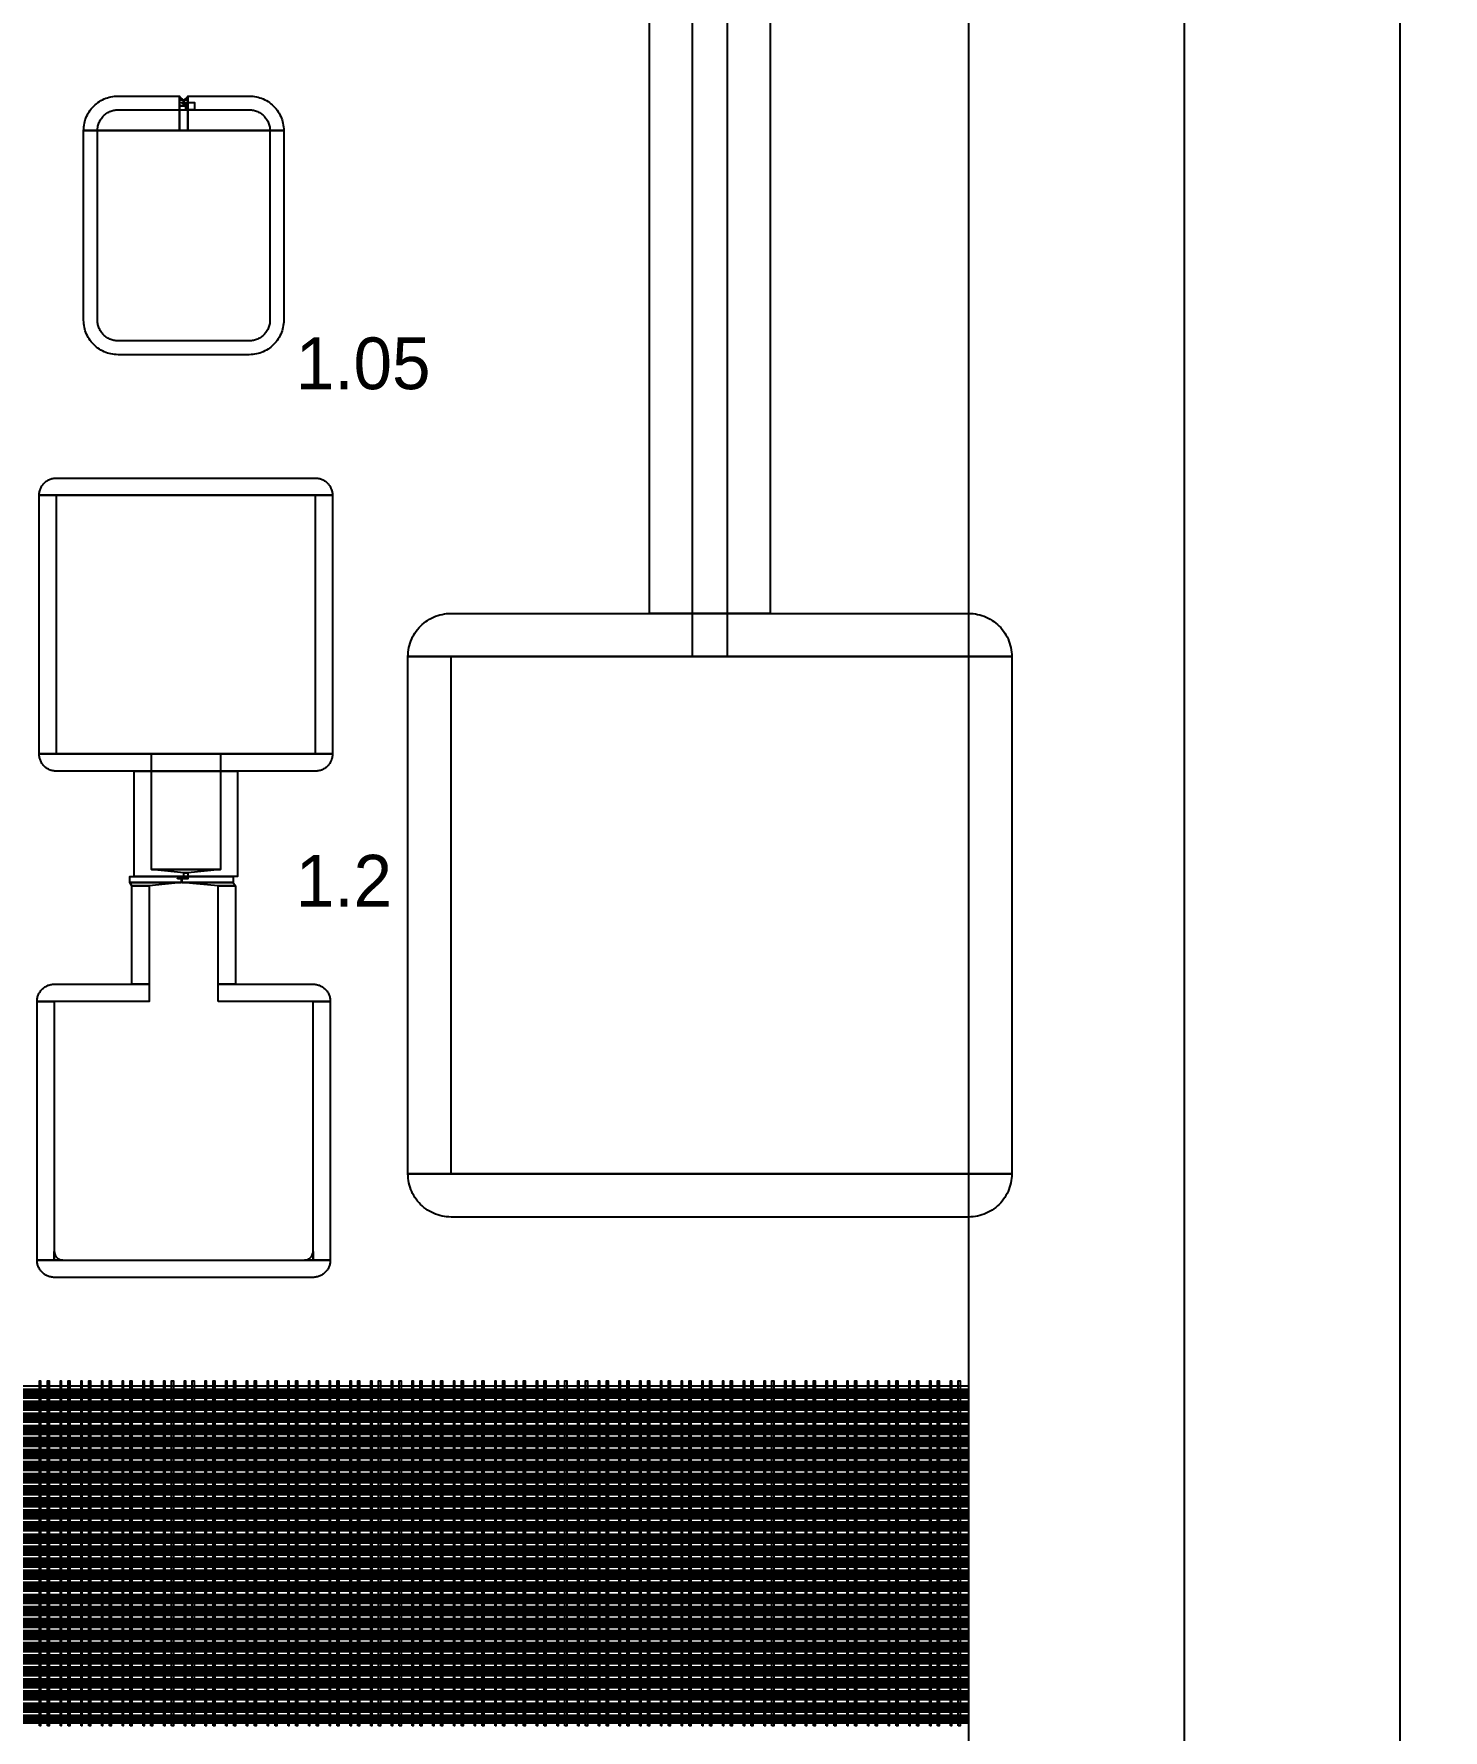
# Model space of a CAD drawing. Extents: x -50000 to 50000, y -50000 to 50000.
# Drawn here: x -37684 to -36050, y -12795 to -10828 of the extents above; entities that cross this region are included whole.
import ezdxf

# ---------------------------------------------------------------- set-up
doc = ezdxf.new("R2010")
doc.units = 0
for name, color, linetype in [('BASEMETAL', 3, 'CONTINUOUS'), ('FRAME', 14, 'CONTINUOUS'), ('MARKERS', 8, 'CONTINUOUS'), ('SECONDLAYER', 7, 'CONTINUOUS'), ('XOR3', 15, 'CONTINUOUS')]:
    doc.layers.add(name, color=color, linetype=linetype)

# ---------------------------------------------------------------- blocks, each defined once
blk = doc.blocks.new('CHIP_JARRAY')
at = {"layer": 'BASEMETAL'}
for points in [[(6130, 2800), (6130, 4200), (6270, 4200), (6270, 2800)], [(5474, 3360), (5474.055, 3362.093), (5474.219, 3364.181), (5474.492, 3366.257), (5474.874, 3368.316), (5475.363, 3370.353), (5475.958, 3372.361), (5476.657, 3374.335), (5477.458, 3376.269), (5478.36, 3378.16), (5479.359, 3380), (5480.453, 3381.786), (5481.639, 3383.511), (5482.914, 3385.173), (5484.274, 3386.765), (5485.716, 3388.284), (5487.235, 3389.726), (5488.827, 3391.086), (5490.489, 3392.361), (5492.214, 3393.547), (5494, 3394.641), (5495.84, 3395.64), (5497.731, 3396.542), (5499.665, 3397.343), (5501.639, 3398.042), (5503.647, 3398.637), (5505.684, 3399.126), (5507.743, 3399.508), (5509.819, 3399.781), (5511.907, 3399.945), (5514, 3400), (5585, 3400), (5585, 3360)], [(5585, 3395.5), (5585, 3399.5), (5589.475, 3395.5)], [(5585, 3388.5), (5585, 3395.5), (5589.475, 3395.5), (5589.475, 3388.5)], [(5585, 3360), (5585, 3388.5), (5595, 3388.5), (5595, 3360)], [(5590.525, 3395.5), (5595, 3399.5), (5595, 3395.5)], [(5590.525, 3388.5), (5590.525, 3395.5), (5595, 3395.5), (5595, 3388.5)], [(5595, 3360), (5595, 3400), (5666, 3400), (5668.093, 3399.945), (5670.181, 3399.781), (5672.257, 3399.508), (5674.316, 3399.126), (5676.353, 3398.637), (5678.361, 3398.042), (5680.335, 3397.343), (5682.269, 3396.542), (5684.16, 3395.64), (5686, 3394.641), (5687.786, 3393.547), (5689.511, 3392.361), (5691.173, 3391.086), (5692.765, 3389.726), (5694.284, 3388.284), (5695.726, 3386.765), (5697.086, 3385.173), (5698.361, 3383.511), (5699.547, 3381.786), (5700.641, 3380), (5701.64, 3378.16), (5702.542, 3376.269), (5703.343, 3374.335), (5704.042, 3372.361), (5704.637, 3370.353), (5705.126, 3368.316), (5705.508, 3366.257), (5705.781, 3364.181), (5705.945, 3362.093), (5706, 3360)], [(5514, 3100), (5511.907, 3100.055), (5509.819, 3100.219), (5507.743, 3100.492), (5505.684, 3100.874), (5503.647, 3101.363), (5501.639, 3101.958), (5499.665, 3102.657), (5497.731, 3103.458), (5495.84, 3104.36), (5494, 3105.359), (5492.214, 3106.453), (5490.489, 3107.639), (5488.827, 3108.914), (5487.235, 3110.274), (5485.716, 3111.716), (5484.274, 3113.235), (5482.914, 3114.827), (5481.639, 3116.489), (5480.453, 3118.214), (5479.359, 3120), (5478.36, 3121.84), (5477.458, 3123.731), (5476.657, 3125.665), (5475.958, 3127.639), (5475.363, 3129.647), (5474.874, 3131.684), (5474.492, 3133.743), (5474.219, 3135.819), (5474.055, 3137.907), (5474, 3140), (5474, 3360), (5706, 3360), (5706, 3140), (5705.945, 3137.907), (5705.781, 3135.819), (5705.508, 3133.743), (5705.126, 3131.684), (5704.637, 3129.647), (5704.042, 3127.639), (5703.343, 3125.665), (5702.542, 3123.731), (5701.64, 3121.84), (5700.641, 3120), (5699.547, 3118.214), (5698.361, 3116.489), (5697.086, 3114.827), (5695.726, 3113.235), (5694.284, 3111.716), (5692.765, 3110.274), (5691.173, 3108.914), (5689.511, 3107.639), (5687.786, 3106.453), (5686, 3105.359), (5684.16, 3104.36), (5682.269, 3103.458), (5680.335, 3102.657), (5678.361, 3101.958), (5676.353, 3101.363), (5674.316, 3100.874), (5672.257, 3100.492), (5670.181, 3100.219), (5668.093, 3100.055), (5666, 3100)], [(5422.5, 2937), (5422.527, 2938.047), (5422.61, 2939.091), (5422.746, 2940.129), (5422.937, 2941.158), (5423.181, 2942.176), (5423.479, 2943.18), (5423.828, 2944.167), (5424.229, 2945.135), (5424.68, 2946.08), (5425.179, 2947), (5425.727, 2947.893), (5426.32, 2948.756), (5426.957, 2949.586), (5427.637, 2950.383), (5428.358, 2951.142), (5429.117, 2951.863), (5429.914, 2952.543), (5430.744, 2953.18), (5431.607, 2953.773), (5432.5, 2954.321), (5433.42, 2954.82), (5434.365, 2955.271), (5435.333, 2955.672), (5436.32, 2956.021), (5437.324, 2956.319), (5438.342, 2956.563), (5439.371, 2956.754), (5440.409, 2956.89), (5441.453, 2956.973), (5442.5, 2957), (5742.5, 2957), (5743.547, 2956.973), (5744.591, 2956.89), (5745.629, 2956.754), (5746.658, 2956.563), (5747.676, 2956.319), (5748.68, 2956.021), (5749.667, 2955.672), (5750.635, 2955.271), (5751.58, 2954.82), (5752.5, 2954.321), (5753.393, 2953.773), (5754.256, 2953.18), (5755.086, 2952.543), (5755.883, 2951.863), (5756.642, 2951.142), (5757.363, 2950.383), (5758.043, 2949.586), (5758.68, 2948.756), (5759.273, 2947.893), (5759.821, 2947), (5760.32, 2946.08), (5760.771, 2945.135), (5761.172, 2944.167), (5761.521, 2943.18), (5761.819, 2942.176), (5762.063, 2941.158), (5762.254, 2940.129), (5762.39, 2939.091), (5762.473, 2938.047), (5762.5, 2937)], [(5422.5, 2637), (5422.5, 2937), (5762.5, 2937), (5762.5, 2637)], [(5850, 2750), (5850.069, 2752.617), (5850.274, 2755.226), (5850.616, 2757.822), (5851.093, 2760.396), (5851.704, 2762.941), (5852.447, 2765.451), (5853.321, 2767.918), (5854.323, 2770.337), (5855.45, 2772.7), (5856.699, 2775), (5858.066, 2777.232), (5859.549, 2779.389), (5861.143, 2781.466), (5862.843, 2783.457), (5864.645, 2785.355), (5866.543, 2787.157), (5868.534, 2788.857), (5870.611, 2790.451), (5872.768, 2791.934), (5875, 2793.301), (5877.3, 2794.55), (5879.663, 2795.677), (5882.082, 2796.679), (5884.549, 2797.553), (5887.059, 2798.296), (5889.604, 2798.907), (5892.178, 2799.384), (5894.774, 2799.726), (5897.383, 2799.931), (5900, 2800), (6500, 2800), (6502.617, 2799.931), (6505.226, 2799.726), (6507.822, 2799.384), (6510.396, 2798.907), (6512.941, 2798.296), (6515.451, 2797.553), (6517.918, 2796.679), (6520.337, 2795.677), (6522.7, 2794.55), (6525, 2793.301), (6527.232, 2791.934), (6529.389, 2790.451), (6531.466, 2788.857), (6533.457, 2787.157), (6535.355, 2785.355), (6537.157, 2783.457), (6538.857, 2781.466), (6540.451, 2779.389), (6541.934, 2777.232), (6543.301, 2775), (6544.55, 2772.7), (6545.677, 2770.337), (6546.679, 2767.918), (6547.553, 2765.451), (6548.296, 2762.941), (6548.907, 2760.396), (6549.384, 2757.822), (6549.726, 2755.226), (6549.931, 2752.617), (6550, 2750)], [(5850, 2150), (5850, 2750), (6550, 2750), (6550, 2150)], [(5442.5, 2617), (5441.453, 2617.027), (5440.409, 2617.11), (5439.371, 2617.246), (5438.342, 2617.437), (5437.324, 2617.681), (5436.32, 2617.979), (5435.333, 2618.328), (5434.365, 2618.729), (5433.42, 2619.18), (5432.5, 2619.679), (5431.607, 2620.227), (5430.744, 2620.82), (5429.914, 2621.457), (5429.117, 2622.137), (5428.358, 2622.858), (5427.637, 2623.617), (5426.957, 2624.414), (5426.32, 2625.244), (5425.727, 2626.107), (5425.179, 2627), (5424.68, 2627.92), (5424.229, 2628.865), (5423.828, 2629.833), (5423.479, 2630.82), (5423.181, 2631.824), (5422.937, 2632.842), (5422.746, 2633.871), (5422.61, 2634.909), (5422.527, 2635.953), (5422.5, 2637), (5762.5, 2637), (5762.473, 2635.953), (5762.39, 2634.909), (5762.254, 2633.871), (5762.063, 2632.842), (5761.819, 2631.824), (5761.521, 2630.82), (5761.172, 2629.833), (5760.771, 2628.865), (5760.32, 2627.92), (5759.821, 2627), (5759.273, 2626.107), (5758.68, 2625.244), (5758.043, 2624.414), (5757.363, 2623.617), (5756.642, 2622.858), (5755.883, 2622.137), (5755.086, 2621.457), (5754.256, 2620.82), (5753.393, 2620.227), (5752.5, 2619.679), (5751.58, 2619.18), (5750.635, 2618.729), (5749.667, 2618.328), (5748.68, 2617.979), (5747.676, 2617.681), (5746.658, 2617.437), (5745.629, 2617.246), (5744.591, 2617.11), (5743.547, 2617.027), (5742.5, 2617)], [(5532.5, 2495), (5532.5, 2617), (5652.5, 2617), (5652.5, 2495)], [(5527.5, 2488), (5527.5, 2495), (5586.9, 2495), (5586.9, 2488)], [(5530, 2484), (5527.5, 2488), (5586.9, 2488), (5550, 2484)], [(5530, 2370), (5530, 2484), (5550, 2484), (5550, 2370)], [(5588.1, 2488), (5588.1, 2495), (5647.5, 2495), (5647.5, 2488)], [(5630, 2484), (5588.1, 2488), (5647.5, 2488), (5650, 2484)], [(5630, 2370), (5630, 2484), (5650, 2484), (5650, 2370)], [(5420, 2350), (5420.027, 2351.047), (5420.11, 2352.091), (5420.246, 2353.129), (5420.437, 2354.158), (5420.681, 2355.176), (5420.979, 2356.18), (5421.328, 2357.167), (5421.729, 2358.135), (5422.18, 2359.08), (5422.679, 2360), (5423.227, 2360.893), (5423.82, 2361.756), (5424.457, 2362.586), (5425.137, 2363.383), (5425.858, 2364.142), (5426.617, 2364.863), (5427.414, 2365.543), (5428.244, 2366.18), (5429.107, 2366.773), (5430, 2367.321), (5430.92, 2367.82), (5431.865, 2368.271), (5432.833, 2368.672), (5433.82, 2369.021), (5434.824, 2369.319), (5435.842, 2369.563), (5436.871, 2369.754), (5437.909, 2369.89), (5438.953, 2369.973), (5440, 2370), (5550, 2370), (5550, 2350)], [(5630, 2350), (5630, 2370), (5740, 2370), (5741.047, 2369.973), (5742.091, 2369.89), (5743.129, 2369.754), (5744.158, 2369.563), (5745.176, 2369.319), (5746.18, 2369.021), (5747.167, 2368.672), (5748.135, 2368.271), (5749.08, 2367.82), (5750, 2367.321), (5750.893, 2366.773), (5751.756, 2366.18), (5752.586, 2365.543), (5753.383, 2364.863), (5754.142, 2364.142), (5754.863, 2363.383), (5755.543, 2362.586), (5756.18, 2361.756), (5756.773, 2360.893), (5757.321, 2360), (5757.82, 2359.08), (5758.271, 2358.135), (5758.672, 2357.167), (5759.021, 2356.18), (5759.319, 2355.176), (5759.563, 2354.158), (5759.754, 2353.129), (5759.89, 2352.091), (5759.973, 2351.047), (5760, 2350)], [(5420, 2050), (5420, 2350), (5440, 2350), (5440, 2050)], [(5740, 2050), (5740, 2350), (5760, 2350), (5760, 2050)], [(5900, 2100), (5897.383, 2100.069), (5894.774, 2100.274), (5892.178, 2100.616), (5889.604, 2101.093), (5887.059, 2101.704), (5884.549, 2102.447), (5882.082, 2103.321), (5879.663, 2104.323), (5877.3, 2105.45), (5875, 2106.699), (5872.768, 2108.066), (5870.611, 2109.549), (5868.534, 2111.143), (5866.543, 2112.843), (5864.645, 2114.645), (5862.843, 2116.543), (5861.143, 2118.534), (5859.549, 2120.611), (5858.066, 2122.768), (5856.699, 2125), (5855.45, 2127.3), (5854.323, 2129.663), (5853.321, 2132.082), (5852.447, 2134.549), (5851.704, 2137.059), (5851.093, 2139.604), (5850.616, 2142.178), (5850.274, 2144.774), (5850.069, 2147.383), (5850, 2150), (6550, 2150), (6549.931, 2147.383), (6549.726, 2144.774), (6549.384, 2142.178), (6548.907, 2139.604), (6548.296, 2137.059), (6547.553, 2134.549), (6546.679, 2132.082), (6545.677, 2129.663), (6544.55, 2127.3), (6543.301, 2125), (6541.934, 2122.768), (6540.451, 2120.611), (6538.857, 2118.534), (6537.157, 2116.543), (6535.355, 2114.645), (6533.457, 2112.843), (6531.466, 2111.143), (6529.389, 2109.549), (6527.232, 2108.066), (6525, 2106.699), (6522.7, 2105.45), (6520.337, 2104.323), (6517.918, 2103.321), (6515.451, 2102.447), (6512.941, 2101.704), (6510.396, 2101.093), (6507.822, 2100.616), (6505.226, 2100.274), (6502.617, 2100.069), (6500, 2100)], [(5440, 2030), (5438.953, 2030.027), (5437.909, 2030.11), (5436.871, 2030.246), (5435.842, 2030.437), (5434.824, 2030.681), (5433.82, 2030.979), (5432.833, 2031.328), (5431.865, 2031.729), (5430.92, 2032.18), (5430, 2032.679), (5429.107, 2033.227), (5428.244, 2033.82), (5427.414, 2034.457), (5426.617, 2035.137), (5425.858, 2035.858), (5425.137, 2036.617), (5424.457, 2037.414), (5423.82, 2038.244), (5423.227, 2039.107), (5422.679, 2040), (5422.18, 2040.92), (5421.729, 2041.865), (5421.328, 2042.833), (5420.979, 2043.82), (5420.681, 2044.824), (5420.437, 2045.842), (5420.246, 2046.871), (5420.11, 2047.909), (5420.027, 2048.953), (5420, 2050), (5760, 2050), (5759.973, 2048.953), (5759.89, 2047.909), (5759.754, 2046.871), (5759.563, 2045.842), (5759.319, 2044.824), (5759.021, 2043.82), (5758.672, 2042.833), (5758.271, 2041.865), (5757.82, 2040.92), (5757.321, 2040), (5756.773, 2039.107), (5756.18, 2038.244), (5755.543, 2037.414), (5754.863, 2036.617), (5754.142, 2035.858), (5753.383, 2035.137), (5752.586, 2034.457), (5751.756, 2033.82), (5750.893, 2033.227), (5750, 2032.679), (5749.08, 2032.18), (5748.135, 2031.729), (5747.167, 2031.328), (5746.18, 2030.979), (5745.176, 2030.681), (5744.158, 2030.437), (5743.129, 2030.246), (5742.091, 2030.11), (5741.047, 2030.027), (5740, 2030)], [(5440, 2050), (5440, 2060), (5440.055, 2058.955), (5440.219, 2057.921), (5440.489, 2056.91), (5440.865, 2055.933), (5441.34, 2055), (5441.91, 2054.122), (5442.569, 2053.309), (5443.309, 2052.569), (5444.122, 2051.91), (5445, 2051.34), (5445.933, 2050.865), (5446.91, 2050.489), (5447.921, 2050.219), (5448.955, 2050.055), (5450, 2050)], [(5730, 2050), (5731.045, 2050.055), (5732.079, 2050.219), (5733.09, 2050.489), (5734.067, 2050.865), (5735, 2051.34), (5735.878, 2051.91), (5736.691, 2052.569), (5737.431, 2053.309), (5738.09, 2054.122), (5738.66, 2055), (5739.135, 2055.933), (5739.511, 2056.91), (5739.781, 2057.921), (5739.945, 2058.955), (5740, 2060), (5740, 2050)], [(500, 1900), (500, 1904.3), (6500, 1904.3), (6500, 1900)], [(500, 1897), (500, 1899), (6500, 1899), (6500, 1897)], [(500, 1894), (500, 1896.4), (6500, 1896.4), (6500, 1894)], [(500, 1891), (500, 1893), (6500, 1893), (6500, 1891)], [(500, 1886), (500, 1890.3), (6500, 1890.3), (6500, 1886)], [(500, 1883), (500, 1885), (6500, 1885), (6500, 1883)], [(500, 1880), (500, 1882.4), (6500, 1882.4), (6500, 1880)], [(500, 1877), (500, 1879), (6500, 1879), (6500, 1877)], [(500, 1872), (500, 1876.3), (6500, 1876.3), (6500, 1872)], [(500, 1869), (500, 1871), (6500, 1871), (6500, 1869)], [(500, 1866), (500, 1868.4), (6500, 1868.4), (6500, 1866)], [(500, 1863), (500, 1865), (6500, 1865), (6500, 1863)], [(500, 1858), (500, 1862.3), (6500, 1862.3), (6500, 1858)], [(500, 1855), (500, 1857), (6500, 1857), (6500, 1855)], [(500, 1852), (500, 1854.4), (6500, 1854.4), (6500, 1852)], [(500, 1849), (500, 1851), (6500, 1851), (6500, 1849)], [(500, 1844), (500, 1848.3), (6500, 1848.3), (6500, 1844)], [(500, 1841), (500, 1843), (6500, 1843), (6500, 1841)], [(500, 1838), (500, 1840.4), (6500, 1840.4), (6500, 1838)], [(500, 1835), (500, 1837), (6500, 1837), (6500, 1835)], [(500, 1830), (500, 1834.3), (6500, 1834.3), (6500, 1830)], [(500, 1827), (500, 1829), (6500, 1829), (6500, 1827)], [(500, 1824), (500, 1826.4), (6500, 1826.4), (6500, 1824)], [(500, 1821), (500, 1823), (6500, 1823), (6500, 1821)], [(500, 1816), (500, 1820.3), (6500, 1820.3), (6500, 1816)], [(500, 1813), (500, 1815), (6500, 1815), (6500, 1813)], [(500, 1810), (500, 1812.4), (6500, 1812.4), (6500, 1810)], [(500, 1807), (500, 1809), (6500, 1809), (6500, 1807)], [(500, 1802), (500, 1806.3), (6500, 1806.3), (6500, 1802)], [(500, 1799), (500, 1801), (6500, 1801), (6500, 1799)], [(500, 1796), (500, 1798.4), (6500, 1798.4), (6500, 1796)], [(500, 1793), (500, 1795), (6500, 1795), (6500, 1793)], [(500, 1788), (500, 1792.3), (6500, 1792.3), (6500, 1788)], [(500, 1785), (500, 1787), (6500, 1787), (6500, 1785)], [(500, 1782), (500, 1784.4), (6500, 1784.4), (6500, 1782)], [(500, 1779), (500, 1781), (6500, 1781), (6500, 1779)], [(500, 1774), (500, 1778.3), (6500, 1778.3), (6500, 1774)], [(500, 1771), (500, 1773), (6500, 1773), (6500, 1771)], [(500, 1768), (500, 1770.4), (6500, 1770.4), (6500, 1768)], [(500, 1765), (500, 1767), (6500, 1767), (6500, 1765)], [(500, 1760), (500, 1764.3), (6500, 1764.3), (6500, 1760)], [(500, 1757), (500, 1759), (6500, 1759), (6500, 1757)], [(500, 1754), (500, 1756.4), (6500, 1756.4), (6500, 1754)], [(500, 1751), (500, 1753), (6500, 1753), (6500, 1751)], [(500, 1746), (500, 1750.3), (6500, 1750.3), (6500, 1746)], [(500, 1743), (500, 1745), (6500, 1745), (6500, 1743)], [(500, 1740), (500, 1742.4), (6500, 1742.4), (6500, 1740)], [(500, 1737), (500, 1739), (6500, 1739), (6500, 1737)], [(500, 1732), (500, 1736.3), (6500, 1736.3), (6500, 1732)], [(500, 1729), (500, 1731), (6500, 1731), (6500, 1729)], [(500, 1726), (500, 1728.4), (6500, 1728.4), (6500, 1726)], [(500, 1723), (500, 1725), (6500, 1725), (6500, 1723)], [(500, 1718), (500, 1722.3), (6500, 1722.3), (6500, 1718)], [(500, 1715), (500, 1717), (6500, 1717), (6500, 1715)], [(500, 1712), (500, 1714.4), (6500, 1714.4), (6500, 1712)], [(500, 1709), (500, 1711), (6500, 1711), (6500, 1709)], [(500, 1704), (500, 1708.3), (6500, 1708.3), (6500, 1704)], [(500, 1701), (500, 1703), (6500, 1703), (6500, 1701)], [(500, 1698), (500, 1700.4), (6500, 1700.4), (6500, 1698)], [(500, 1695), (500, 1697), (6500, 1697), (6500, 1695)], [(500, 1690), (500, 1694.3), (6500, 1694.3), (6500, 1690)], [(500, 1687), (500, 1689), (6500, 1689), (6500, 1687)], [(500, 1684), (500, 1686.4), (6500, 1686.4), (6500, 1684)], [(500, 1681), (500, 1683), (6500, 1683), (6500, 1681)], [(500, 1676), (500, 1680.3), (6500, 1680.3), (6500, 1676)], [(500, 1673), (500, 1675), (6500, 1675), (6500, 1673)], [(500, 1670), (500, 1672.4), (6500, 1672.4), (6500, 1670)], [(500, 1667), (500, 1669), (6500, 1669), (6500, 1667)], [(500, 1662), (500, 1666.3), (6500, 1666.3), (6500, 1662)], [(500, 1659), (500, 1661), (6500, 1661), (6500, 1659)], [(500, 1656), (500, 1658.4), (6500, 1658.4), (6500, 1656)], [(500, 1653), (500, 1655), (6500, 1655), (6500, 1653)], [(500, 1648), (500, 1652.3), (6500, 1652.3), (6500, 1648)], [(500, 1645), (500, 1647), (6500, 1647), (6500, 1645)], [(500, 1642), (500, 1644.4), (6500, 1644.4), (6500, 1642)], [(500, 1639), (500, 1641), (6500, 1641), (6500, 1639)], [(500, 1634), (500, 1638.3), (6500, 1638.3), (6500, 1634)], [(500, 1631), (500, 1633), (6500, 1633), (6500, 1631)], [(500, 1628), (500, 1630.4), (6500, 1630.4), (6500, 1628)], [(500, 1625), (500, 1627), (6500, 1627), (6500, 1625)], [(500, 1620), (500, 1624.3), (6500, 1624.3), (6500, 1620)], [(500, 1617), (500, 1619), (6500, 1619), (6500, 1617)], [(500, 1614), (500, 1616.4), (6500, 1616.4), (6500, 1614)], [(500, 1611), (500, 1613), (6500, 1613), (6500, 1611)], [(500, 1606), (500, 1610.3), (6500, 1610.3), (6500, 1606)], [(500, 1603), (500, 1605), (6500, 1605), (6500, 1603)], [(500, 1600), (500, 1602.4), (6500, 1602.4), (6500, 1600)], [(500, 1597), (500, 1599), (6500, 1599), (6500, 1597)], [(500, 1592), (500, 1596.3), (6500, 1596.3), (6500, 1592)], [(500, 1589), (500, 1591), (6500, 1591), (6500, 1589)], [(500, 1586), (500, 1588.4), (6500, 1588.4), (6500, 1586)], [(500, 1583), (500, 1585), (6500, 1585), (6500, 1583)], [(500, 1578), (500, 1582.3), (6500, 1582.3), (6500, 1578)], [(500, 1575), (500, 1577), (6500, 1577), (6500, 1575)], [(500, 1572), (500, 1574.4), (6500, 1574.4), (6500, 1572)], [(500, 1569), (500, 1571), (6500, 1571), (6500, 1569)], [(500, 1564), (500, 1568.3), (6500, 1568.3), (6500, 1564)], [(500, 1561), (500, 1563), (6500, 1563), (6500, 1561)], [(500, 1558), (500, 1560.4), (6500, 1560.4), (6500, 1558)], [(500, 1555), (500, 1557), (6500, 1557), (6500, 1555)], [(500, 1550), (500, 1554.3), (6500, 1554.3), (6500, 1550)], [(500, 1547), (500, 1549), (6500, 1549), (6500, 1547)], [(500, 1544), (500, 1546.4), (6500, 1546.4), (6500, 1544)], [(500, 1541), (500, 1543), (6500, 1543), (6500, 1541)], [(500, 1536), (500, 1540.3), (6500, 1540.3), (6500, 1536)], [(500, 1533), (500, 1535), (6500, 1535), (6500, 1533)], [(500, 1530), (500, 1532.4), (6500, 1532.4), (6500, 1530)], [(500, 1527), (500, 1529), (6500, 1529), (6500, 1527)], [(500, 1522), (500, 1526.3), (6500, 1526.3), (6500, 1522)], [(500, 1519), (500, 1521), (6500, 1521), (6500, 1519)], [(500, 1516), (500, 1518.4), (6500, 1518.4), (6500, 1516)], [(500, 1513), (500, 1515), (6500, 1515), (6500, 1513)]]:
    blk.add_lwpolyline(points, close=True, dxfattribs=at)
at = {"layer": 'FRAME'}
for points in [[(0, 0), (0, 7000), (7000, 7000), (7000, 0)], [(500, 500), (500, 6500), (6500, 6500), (6500, 500)]]:
    blk.add_lwpolyline(points, close=True, dxfattribs=at)
at = {"layer": 'SECONDLAYER'}
for points in [[(6180, 2750), (6180, 4250), (6220, 4250), (6220, 2750)], [(5514, 3116), (5512.744, 3116.033), (5511.491, 3116.131), (5510.246, 3116.295), (5509.01, 3116.524), (5507.788, 3116.818), (5506.584, 3117.175), (5505.399, 3117.594), (5504.238, 3118.075), (5503.104, 3118.616), (5502, 3119.215), (5500.929, 3119.872), (5499.893, 3120.584), (5498.896, 3121.348), (5497.941, 3122.165), (5497.029, 3123.029), (5496.165, 3123.941), (5495.348, 3124.896), (5494.584, 3125.893), (5493.872, 3126.929), (5493.215, 3128), (5492.616, 3129.104), (5492.075, 3130.238), (5491.594, 3131.399), (5491.175, 3132.584), (5490.818, 3133.788), (5490.524, 3135.01), (5490.295, 3136.246), (5490.131, 3137.491), (5490.033, 3138.744), (5490, 3140), (5490, 3360), (5490.033, 3361.256), (5490.131, 3362.509), (5490.295, 3363.754), (5490.524, 3364.99), (5490.818, 3366.212), (5491.175, 3367.416), (5491.594, 3368.601), (5492.075, 3369.762), (5492.616, 3370.896), (5493.215, 3372), (5493.872, 3373.071), (5494.584, 3374.107), (5495.348, 3375.104), (5496.165, 3376.059), (5497.029, 3376.971), (5497.941, 3377.835), (5498.896, 3378.652), (5499.893, 3379.416), (5500.929, 3380.128), (5502, 3380.785), (5503.104, 3381.384), (5504.238, 3381.925), (5505.399, 3382.406), (5506.584, 3382.825), (5507.788, 3383.182), (5509.01, 3383.476), (5510.246, 3383.705), (5511.491, 3383.869), (5512.744, 3383.967), (5514, 3384), (5666, 3384), (5667.256, 3383.967), (5668.509, 3383.869), (5669.754, 3383.705), (5670.99, 3383.476), (5672.212, 3383.182), (5673.416, 3382.825), (5674.601, 3382.406), (5675.762, 3381.925), (5676.896, 3381.384), (5678, 3380.785), (5679.071, 3380.128), (5680.107, 3379.416), (5681.104, 3378.652), (5682.059, 3377.835), (5682.971, 3376.971), (5683.835, 3376.059), (5684.652, 3375.104), (5685.416, 3374.107), (5686.128, 3373.071), (5686.785, 3372), (5687.384, 3370.896), (5687.925, 3369.762), (5688.406, 3368.601), (5688.825, 3367.416), (5689.182, 3366.212), (5689.476, 3364.99), (5689.705, 3363.754), (5689.869, 3362.509), (5689.967, 3361.256), (5690, 3360), (5690, 3140), (5689.967, 3138.744), (5689.869, 3137.491), (5689.705, 3136.246), (5689.476, 3135.01), (5689.182, 3133.788), (5688.825, 3132.584), (5688.406, 3131.399), (5687.925, 3130.238), (5687.384, 3129.104), (5686.785, 3128), (5686.128, 3126.929), (5685.416, 3125.893), (5684.652, 3124.896), (5683.835, 3123.941), (5682.971, 3123.029), (5682.059, 3122.165), (5681.104, 3121.348), (5680.107, 3120.584), (5679.071, 3119.872), (5678, 3119.215), (5676.896, 3118.616), (5675.762, 3118.075), (5674.601, 3117.594), (5673.416, 3117.175), (5672.212, 3116.818), (5670.99, 3116.524), (5669.754, 3116.295), (5668.509, 3116.131), (5667.256, 3116.033), (5666, 3116)], [(5587.5, 3391.65), (5587.5, 3392.35), (5589.475, 3392.35), (5589.475, 3391.65)], [(5589.475, 3391.65), (5589.475, 3392.35), (5590.525, 3392.35), (5590.525, 3391.65)], [(5590.525, 3391.65), (5590.525, 3392.35), (5592.5, 3392.35), (5592.5, 3391.65)], [(5592.5, 3384), (5592.5, 3392.35), (5602.5, 3392.35), (5602.5, 3384)], [(5442.5, 2637), (5442.5, 2937), (5742.5, 2937), (5742.5, 2637)], [(5900, 2150), (5900, 2750), (6500, 2750), (6500, 2150)], [(5552.5, 2503), (5552.5, 2637), (5632.5, 2637), (5632.5, 2503)], [(5590, 2499), (5552.5, 2503), (5632.5, 2503), (5595, 2499)], [(5590, 2492), (5590, 2499), (5595, 2499), (5595, 2492)], [(5582.8, 2492), (5582.8, 2492.7), (5586.9, 2492.7), (5586.9, 2492)], [(5586.9, 2492), (5586.9, 2492.7), (5588.1, 2492.7), (5588.1, 2492)], [(5588.1, 2492), (5588.1, 2492.7), (5590, 2492.7), (5590, 2492)], [(5423, 1510), (5423, 1910), (5424, 1910), (5424, 1510)], [(5432, 1510), (5432, 1910), (5434, 1910), (5434, 1510)], [(5447, 1510), (5447, 1910), (5448, 1910), (5448, 1510)], [(5456, 1510), (5456, 1910), (5458, 1910), (5458, 1510)], [(5471, 1510), (5471, 1910), (5472, 1910), (5472, 1510)], [(5480, 1510), (5480, 1910), (5482, 1910), (5482, 1510)], [(5495, 1510), (5495, 1910), (5496, 1910), (5496, 1510)], [(5504, 1510), (5504, 1910), (5506, 1910), (5506, 1510)], [(5519, 1510), (5519, 1910), (5520, 1910), (5520, 1510)], [(5528, 1510), (5528, 1910), (5530, 1910), (5530, 1510)], [(5543, 1510), (5543, 1910), (5544, 1910), (5544, 1510)], [(5552, 1510), (5552, 1910), (5554, 1910), (5554, 1510)], [(5567, 1510), (5567, 1910), (5568, 1910), (5568, 1510)], [(5576, 1510), (5576, 1910), (5578, 1910), (5578, 1510)], [(5591, 1510), (5591, 1910), (5592, 1910), (5592, 1510)], [(5600, 1510), (5600, 1910), (5602, 1910), (5602, 1510)], [(5615, 1510), (5615, 1910), (5616, 1910), (5616, 1510)], [(5624, 1510), (5624, 1910), (5626, 1910), (5626, 1510)], [(5639, 1510), (5639, 1910), (5640, 1910), (5640, 1510)], [(5648, 1510), (5648, 1910), (5650, 1910), (5650, 1510)], [(5663, 1510), (5663, 1910), (5664, 1910), (5664, 1510)], [(5672, 1510), (5672, 1910), (5674, 1910), (5674, 1510)], [(5687, 1510), (5687, 1910), (5688, 1910), (5688, 1510)], [(5696, 1510), (5696, 1910), (5698, 1910), (5698, 1510)], [(5711, 1510), (5711, 1910), (5712, 1910), (5712, 1510)], [(5720, 1510), (5720, 1910), (5722, 1910), (5722, 1510)], [(5735, 1510), (5735, 1910), (5736, 1910), (5736, 1510)], [(5744, 1510), (5744, 1910), (5746, 1910), (5746, 1510)], [(5759, 1510), (5759, 1910), (5760, 1910), (5760, 1510)], [(5768, 1510), (5768, 1910), (5770, 1910), (5770, 1510)], [(5783, 1510), (5783, 1910), (5784, 1910), (5784, 1510)], [(5792, 1510), (5792, 1910), (5794, 1910), (5794, 1510)], [(5807, 1510), (5807, 1910), (5808, 1910), (5808, 1510)], [(5816, 1510), (5816, 1910), (5818, 1910), (5818, 1510)], [(5831, 1510), (5831, 1910), (5832, 1910), (5832, 1510)], [(5840, 1510), (5840, 1910), (5842, 1910), (5842, 1510)], [(5855, 1510), (5855, 1910), (5856, 1910), (5856, 1510)], [(5864, 1510), (5864, 1910), (5866, 1910), (5866, 1510)], [(5879, 1510), (5879, 1910), (5880, 1910), (5880, 1510)], [(5888, 1510), (5888, 1910), (5890, 1910), (5890, 1510)], [(5903, 1510), (5903, 1910), (5904, 1910), (5904, 1510)], [(5912, 1510), (5912, 1910), (5914, 1910), (5914, 1510)], [(5927, 1510), (5927, 1910), (5928, 1910), (5928, 1510)], [(5936, 1510), (5936, 1910), (5938, 1910), (5938, 1510)], [(5951, 1510), (5951, 1910), (5952, 1910), (5952, 1510)], [(5960, 1510), (5960, 1910), (5962, 1910), (5962, 1510)], [(5975, 1510), (5975, 1910), (5976, 1910), (5976, 1510)], [(5984, 1510), (5984, 1910), (5986, 1910), (5986, 1510)], [(5999, 1510), (5999, 1910), (6000, 1910), (6000, 1510)], [(6008, 1510), (6008, 1910), (6010, 1910), (6010, 1510)], [(6023, 1510), (6023, 1910), (6024, 1910), (6024, 1510)], [(6032, 1510), (6032, 1910), (6034, 1910), (6034, 1510)], [(6047, 1510), (6047, 1910), (6048, 1910), (6048, 1510)], [(6056, 1510), (6056, 1910), (6058, 1910), (6058, 1510)], [(6071, 1510), (6071, 1910), (6072, 1910), (6072, 1510)], [(6080, 1510), (6080, 1910), (6082, 1910), (6082, 1510)], [(6095, 1510), (6095, 1910), (6096, 1910), (6096, 1510)], [(6104, 1510), (6104, 1910), (6106, 1910), (6106, 1510)], [(6119, 1510), (6119, 1910), (6120, 1910), (6120, 1510)], [(6128, 1510), (6128, 1910), (6130, 1910), (6130, 1510)], [(6143, 1510), (6143, 1910), (6144, 1910), (6144, 1510)], [(6152, 1510), (6152, 1910), (6154, 1910), (6154, 1510)], [(6167, 1510), (6167, 1910), (6168, 1910), (6168, 1510)], [(6176, 1510), (6176, 1910), (6178, 1910), (6178, 1510)], [(6191, 1510), (6191, 1910), (6192, 1910), (6192, 1510)], [(6200, 1510), (6200, 1910), (6202, 1910), (6202, 1510)], [(6215, 1510), (6215, 1910), (6216, 1910), (6216, 1510)], [(6224, 1510), (6224, 1910), (6226, 1910), (6226, 1510)], [(6239, 1510), (6239, 1910), (6240, 1910), (6240, 1510)], [(6248, 1510), (6248, 1910), (6250, 1910), (6250, 1510)], [(6263, 1510), (6263, 1910), (6264, 1910), (6264, 1510)], [(6272, 1510), (6272, 1910), (6274, 1910), (6274, 1510)], [(6287, 1510), (6287, 1910), (6288, 1910), (6288, 1510)], [(6296, 1510), (6296, 1910), (6298, 1910), (6298, 1510)], [(6311, 1510), (6311, 1910), (6312, 1910), (6312, 1510)], [(6320, 1510), (6320, 1910), (6322, 1910), (6322, 1510)], [(6335, 1510), (6335, 1910), (6336, 1910), (6336, 1510)], [(6344, 1510), (6344, 1910), (6346, 1910), (6346, 1510)], [(6359, 1510), (6359, 1910), (6360, 1910), (6360, 1510)], [(6368, 1510), (6368, 1910), (6370, 1910), (6370, 1510)], [(6383, 1510), (6383, 1910), (6384, 1910), (6384, 1510)], [(6392, 1510), (6392, 1910), (6394, 1910), (6394, 1510)], [(6407, 1510), (6407, 1910), (6408, 1910), (6408, 1510)], [(6416, 1510), (6416, 1910), (6418, 1910), (6418, 1510)], [(6431, 1510), (6431, 1910), (6432, 1910), (6432, 1510)], [(6440, 1510), (6440, 1910), (6442, 1910), (6442, 1510)], [(6455, 1510), (6455, 1910), (6456, 1910), (6456, 1510)], [(6464, 1510), (6464, 1910), (6466, 1910), (6466, 1510)], [(6479, 1510), (6479, 1910), (6480, 1910), (6480, 1510)], [(6488, 1510), (6488, 1910), (6490, 1910), (6490, 1510)]]:
    blk.add_lwpolyline(points, close=True, dxfattribs=at)
at = {"layer": 'XOR3'}
blk.add_lwpolyline([(250, 250), (250, 6750), (6750, 6750), (6750, 250)], close=True, dxfattribs=at)
at = {"layer": 'MARKERS'}
for s, p in [('1.05', (5720, 3060)), ('1.2', (5720, 2460))]:
    blk.add_text(s, height=60, dxfattribs=at).set_placement(p)

msp = doc.modelspace()

# ---------------------------------------------------------------- linework, layer by layer
at = {"layer": 'FRAME'}
for radius in [50000, 49000]:
    msp.add_circle((0, 0), radius, dxfattribs=at)

# ---------------------------------------------------------------- block references
msp.add_blockref('CHIP_JARRAY', (-43100, -14300))

doc.saveas('drawing.dxf')
